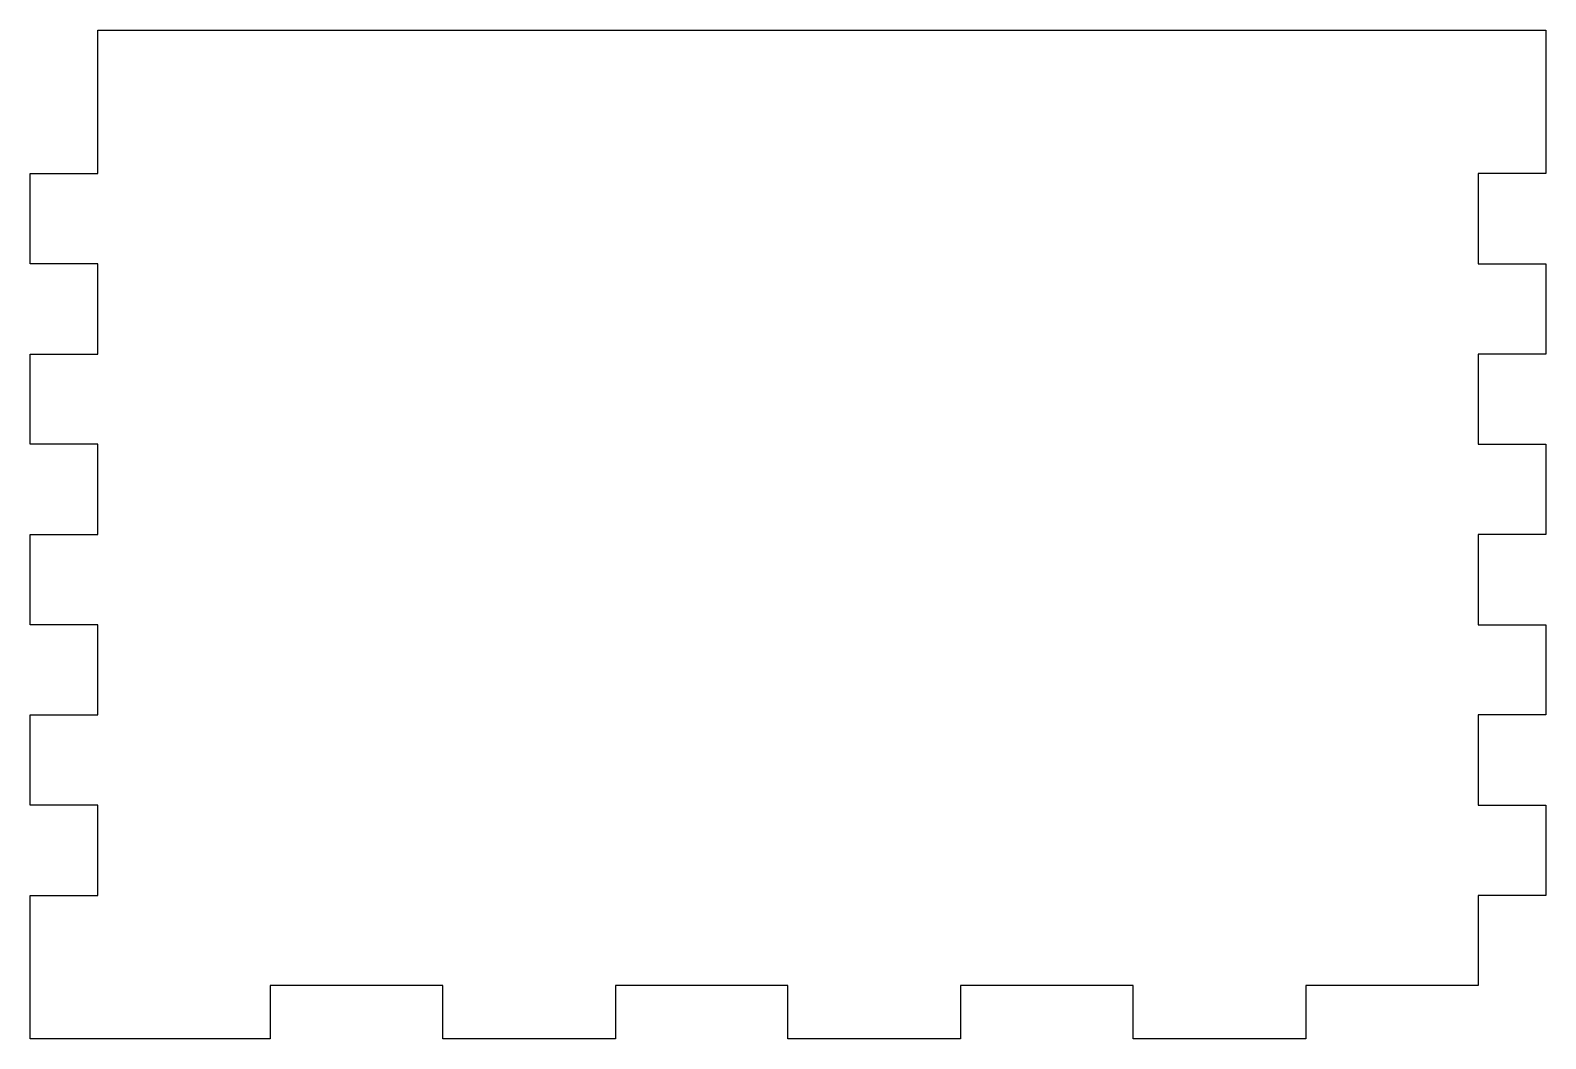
# Model space of a CAD drawing. Header units: millimetres. Extents: x -71 to 71, y -55 to 40.
import ezdxf

# ---------------------------------------------------------------- set-up
doc = ezdxf.new("R2010")
doc.units = ezdxf.units.MM
doc.layers.get('0').update_dxf_attribs({"linetype": 'CONTINUOUS'})

msp = doc.modelspace()

# ---------------------------------------------------------------- linework, layer by layer
msp.add_lwpolyline([(-16.25, -54.65), (-32.5, -54.65), (-32.5, -49.65), (-48.75, -49.65), (-48.75, -54.65), (-71.35, -54.65), (-71.35, -41.15), (-65, -41.15), (-65, -32.65), (-71.35, -32.65), (-71.35, -24.15), (-65, -24.15), (-65, -15.65), (-71.35, -15.65), (-71.35, -7.15), (-65, -7.15), (-65, 1.35), (-71.35, 1.35), (-71.35, 9.85), (-65, 9.85), (-65, 18.35), (-71.35, 18.35), (-71.35, 26.85), (-65, 26.85), (-65, 40.35), (71.35, 40.35), (71.35, 26.85), (65, 26.85), (65, 18.35), (71.35, 18.35), (71.35, 9.85), (65, 9.85), (65, 1.35), (71.35, 1.35), (71.35, -7.15), (65, -7.15), (65, -15.65), (71.35, -15.65), (71.35, -24.15), (65, -24.15), (65, -32.65), (71.35, -32.65), (71.35, -41.15), (65, -41.15), (65, -49.65), (48.75, -49.65), (48.75, -54.65), (32.5, -54.65), (32.5, -49.65), (16.25, -49.65), (16.25, -54.65), (0, -54.65), (0, -49.65), (-16.25, -49.65)], close=True)

doc.saveas('drawing.dxf')
